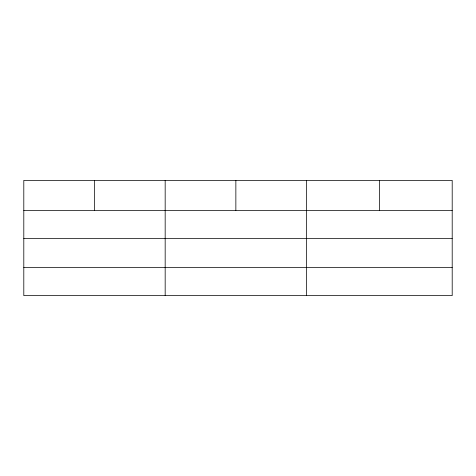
<?xml version="1.0" encoding="UTF-8"?>
<svg xmlns="http://www.w3.org/2000/svg" width="476" height="476" viewBox="0 0 476 476"><rect width="100%" height="100%" fill="white"/><g stroke="black" fill="none" stroke-linecap="round" stroke-linejoin="round"><path stroke-width="0.71" d="M452.2 238.5L452.2 180.38L23.8 180.38L23.8 295.62L452.2 295.62L452.2 238.5L23.8 238.5M23.8 210.368L452.2 210.368M23.8 267.488L452.2 267.488M379.372 180.38L379.372 210.368M306.544 180.38L306.544 295.62M235.858 180.38L235.858 210.368M165.172 180.38L165.172 295.62M94.486 180.38L94.486 210.368"/></g></svg>
